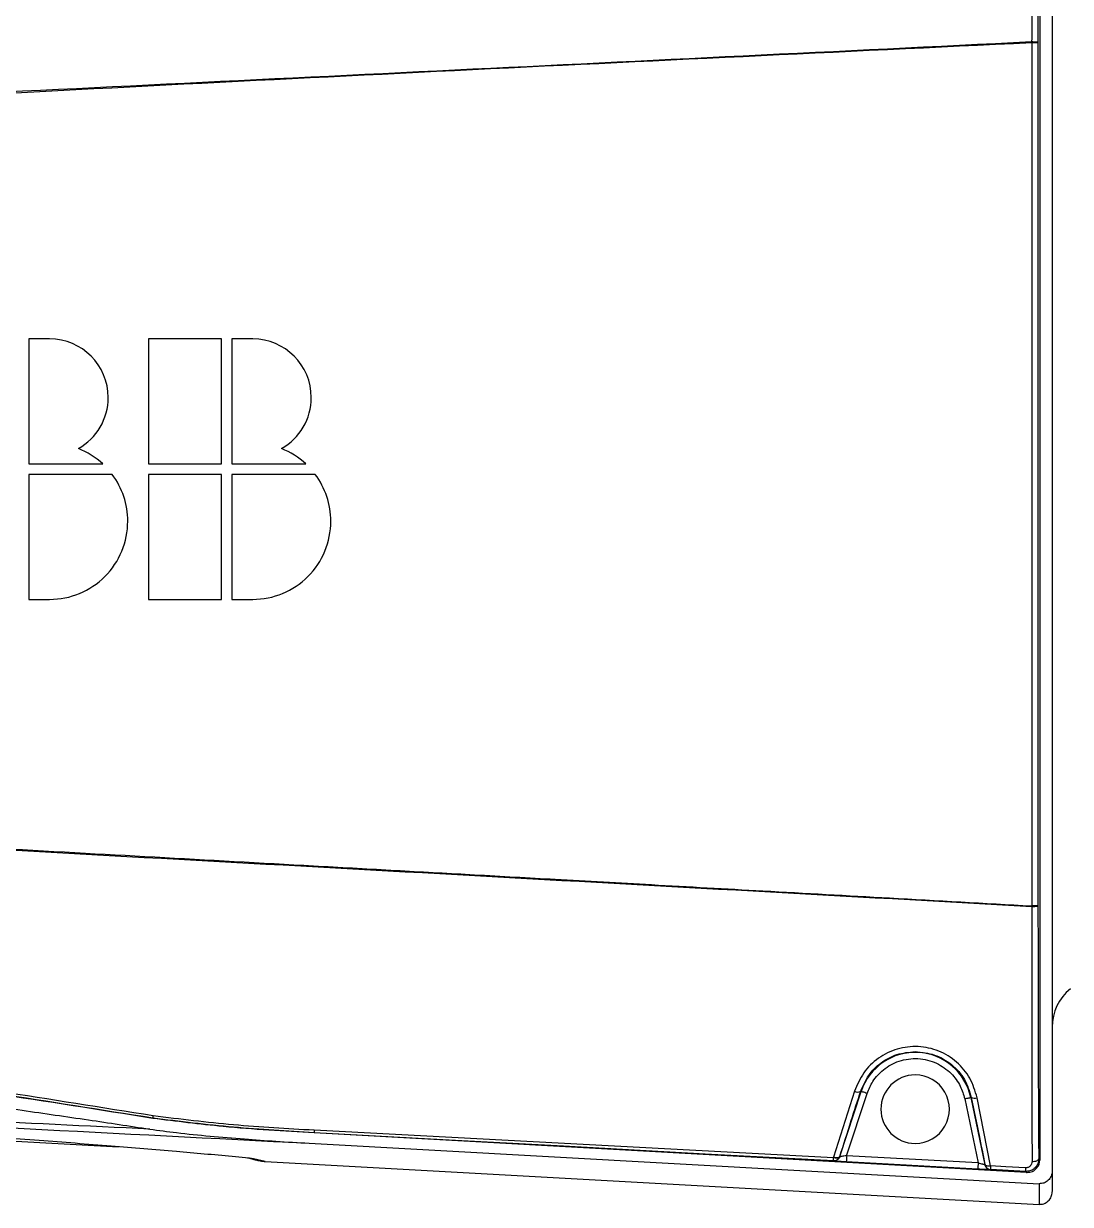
# Model space of a CAD drawing. Header units: millimetres. Extents: x 126 to 938, y 244 to 707.
# Drawn here: x 827.252 to 831.454, y 334.243 to 338.982 of the extents above; entities that cross this region are included whole.
import ezdxf

# ---------------------------------------------------------------- set-up
doc = ezdxf.new("R2010")
doc.units = ezdxf.units.MM

msp = doc.modelspace()

# ---------------------------------------------------------------- linework, layer by layer
at = {"color": 7, "linetype": 'Continuous', "lineweight": 25}
for p, q in [((831.3305, 339.9102), (831.3308, 334.4211)), ((831.3808, 339.9545), (831.3808, 334.3761)), ((831.2985, 338.9046), (831.2987, 335.4407)), ((831.3236, 338.9046), (831.2985, 338.9046)), ((831.3236, 338.9063), (831.3236, 338.9046)), ((831.3236, 338.9046), (831.3238, 335.4407)), ((827.2732, 337.7161), (827.2732, 337.2145)), ((827.3568, 337.7161), (827.2732, 337.7161)), ((828.0465, 337.7161), (827.7539, 337.7161)), ((827.7539, 337.7161), (827.7539, 337.2145)), ((828.0465, 337.2145), (828.0465, 337.7161)), ((828.0883, 337.7161), (828.0883, 337.2145)), ((828.1719, 337.7161), (828.0883, 337.7161)), ((827.2732, 337.2145), (827.5699, 337.2145)), ((827.7539, 337.2145), (828.0465, 337.2145)), ((828.0883, 337.2145), (828.385, 337.2145)), ((827.2732, 337.1727), (827.2732, 336.6711)), ((827.6076, 337.1727), (827.2732, 337.1727)), ((828.0465, 337.1727), (827.7539, 337.1727)), ((827.7539, 337.1727), (827.7539, 336.6711)), ((828.0465, 336.6711), (828.0465, 337.1727)), ((828.0883, 337.1727), (828.0883, 336.6711)), ((828.4227, 337.1727), (828.0883, 337.1727)), ((827.2732, 336.6711), (827.3568, 336.6711)), ((827.7539, 336.6711), (828.0465, 336.6711)), ((828.0883, 336.6711), (828.1719, 336.6711)), ((831.3238, 335.4407), (831.3238, 335.4398)), ((830.5872, 334.6973), (830.503, 334.4319)), ((830.5286, 334.4358), (830.6141, 334.6962)), ((830.6141, 334.6962), (830.6122, 334.6968)), ((830.5558, 334.4385), (830.6378, 334.6884)), ((831.0295, 334.6667), (831.0834, 334.4092)), ((831.0562, 334.6723), (831.054, 334.6719)), ((831.054, 334.6719), (831.1105, 334.4021)), ((831.1336, 334.3973), (831.0794, 334.6708)), ((827.7705, 334.5882), (827.7707, 334.5889)), ((826.9825, 334.5102), (827.6328, 334.4741)), ((830.5025, 334.4304), (828.4181, 334.5404)), ((828.4186, 334.5296), (828.4186, 334.5306)), ((831.278, 334.3712), (828.4186, 334.5296)), ((828.3979, 334.4884), (831.328, 334.326)), ((828.2221, 334.4152), (828.1752, 334.4254)), ((828.2221, 334.4152), (831.328, 334.243)), ((831.0821, 334.3843), (830.5544, 334.4135)), ((831.0834, 334.4092), (830.5558, 334.4385)), ((831.3268, 334.4254), (831.3308, 334.4211)), ((831.1105, 334.4021), (831.111, 334.4027)), ((831.134, 334.3829), (831.1335, 334.3823)), ((831.1335, 334.3823), (831.1335, 334.3822)), ((831.2742, 334.3752), (831.134, 334.3829)), ((831.2742, 334.3752), (831.277, 334.3752)), ((831.278, 334.3712), (831.2742, 334.3752)), ((831.277, 334.3752), (831.2808, 334.3712)), ((831.3808, 334.3761), (831.3808, 334.2942))]:
    msp.add_line(p, q, dxfattribs=at)
at = {"color": 7, "linetype": 'Continuous', "lineweight": 25, "flags": 128}
for points in [[(830.6378, 334.6884), (830.6333, 334.6899), (830.6288, 334.6914), (830.6248, 334.6927), (830.6212, 334.6939), (830.6182, 334.6949), (830.616, 334.6956), (830.6146, 334.696), (830.6141, 334.6962)], [(831.0295, 334.6667), (831.0342, 334.6677), (831.0388, 334.6687), (831.043, 334.6696), (831.0466, 334.6703), (831.0497, 334.671), (831.052, 334.6714), (831.0534, 334.6718), (831.054, 334.6719)], [(830.503, 334.4172), (829.9875, 334.4452), (829.419, 334.4761), (828.9352, 334.5025), (828.4186, 334.5306)], [(830.5286, 334.4358), (830.5275, 334.4339), (830.5255, 334.4323), (830.5229, 334.4311), (830.5197, 334.4304), (830.5159, 334.4301), (830.5118, 334.4302), (830.5074, 334.4308), (830.503, 334.4319)], [(831.3, 334.4156), (831.305, 334.4157), (831.31, 334.4162), (831.3146, 334.417), (831.3186, 334.4183), (831.322, 334.4198), (831.3246, 334.4215), (831.3262, 334.4234), (831.3268, 334.4254)], [(831.1128, 334.3972), (831.1121, 334.3988), (831.111, 334.4027)], [(831.2738, 334.3899), (831.1953, 334.394), (831.1336, 334.3973)], [(831.328, 334.326), (831.328, 334.2638), (831.328, 334.243)]]:
    msp.add_lwpolyline(points, dxfattribs=at)
at = {"color": 7, "linetype": 'Continuous', "lineweight": 25}
for centre, radius, start, end in [((827.3568, 337.481), 0.2351, 0.0005, 90.0003), ((828.1719, 337.481), 0.2351, 0.0005, 90.0003), ((827.3567, 337.481), 0.2351, 299.3869, 359.997), ((828.1718, 337.481), 0.2351, 299.3869, 359.997), ((827.3568, 336.9846), 0.3134, 47.1645, 68.4093), ((828.1719, 336.9846), 0.3134, 47.1645, 68.4093), ((827.3568, 336.9846), 0.3135, 360, 36.8688), ((828.1719, 336.9846), 0.3135, 360, 36.8688), ((827.3568, 336.9846), 0.3135, 269.9993, 0.0001), ((828.1719, 336.9846), 0.3135, 269.9993, 0.0001), ((831.3046, 335.6299), 0.1911, 268.1969, 275.7427), ((831.5807, 334.9542), 0.1999, 129.3872, 180.009), ((830.8308, 334.6251), 0.228, 11.8315, 161.8297), ((830.8308, 334.6251), 0.1375, 90.0019, 269.9981), ((830.8308, 334.6251), 0.1375, 269.9969, 90.0031), ((830.6001, 334.7208), 0.0269, 241.2739, 296.6752), ((831.0694, 334.6967), 0.0278, 241.4909, 291.1188), ((827.7221, 334.6052), 0.0512, 341.5136, 352.1128), ((828.4513, 334.5373), 0.0333, 174.5957, 191.6316), ((828.1779, 334.475), 0.0496, 248.1975, 266.9204), ((833.7155, 334.2524), 3.1651, 176.6297, 177.0822), ((834.1154, 334.2302), 3.0372, 176.6202, 177.0917), ((831.1349, 334.4072), 0.025, 191.7865, 266.7124), ((831.1349, 334.4072), 0.025, 191.8339, 266.8163), ((831.1354, 334.4078), 0.025, 223.6431, 266.8254), ((831.3286, 334.3844), 0.0551, 174.2665, 189.5557)]:
    msp.add_arc(centre, radius, start, end, dxfattribs=at)
for points, knots in [([(831.2997, 339.9156), (831.2995, 339.833), (831.2991, 339.6663), (831.2988, 339.4151), (831.2986, 339.1619), (831.2985, 338.9927), (831.2984, 338.908)], [0, 0, 0, 0, 0.246042, 0.496257, 0.74789, 1, 1, 1, 1]), ([(831.3264, 339.9059), (831.3262, 339.8728), (831.3257, 339.7987), (831.3252, 339.6756), (831.3247, 339.5357), (831.3243, 339.362), (831.3239, 339.1519), (831.3237, 338.9918), (831.3236, 338.9063)], [0, 0, 0, 0, 0.099337, 0.222437, 0.369301, 0.519393, 0.743503, 1, 1, 1, 1]), ([(827.7708, 339.8041), (827.6194, 339.7788), (827.3004, 339.7254), (826.8303, 339.654), (826.3419, 339.5836), (825.8614, 339.517), (825.3708, 339.4521), (824.8908, 339.3864), (824.4084, 339.3317), (823.9766, 339.3434), (823.599, 339.3456), (823.2765, 339.3275), (822.985, 339.2835), (822.7294, 339.2054), (822.5083, 339.1097), (822.2986, 338.9895), (822.104, 338.8463), (821.9265, 338.6822), (821.7687, 338.4996), (821.6323, 338.3008), (821.5191, 338.088), (821.43, 337.8637), (821.3666, 337.6307), (821.3295, 337.3919), (821.3194, 337.1507), (821.3358, 336.9101), (821.3788, 336.6729), (821.4475, 336.4416), (821.5417, 336.2191), (821.6595, 336.0081), (821.7999, 335.8117), (821.9605, 335.6321), (822.14, 335.4715), (822.3365, 335.3314), (822.5483, 335.2141), (822.7714, 335.1212), (823.0122, 335.0514), (823.2673, 335.014), (823.4632, 334.9991), (823.5895, 334.993), (823.6476, 334.9907), (823.7072, 334.989), (823.7683, 334.9877), (823.8308, 334.9869), (823.8948, 334.9867), (823.9399, 334.9868), (824.0176, 334.9874), (824.1239, 334.9886), (824.2793, 334.9845), (824.4309, 334.9764), (824.5825, 334.9643), (824.7275, 334.9494), (824.8668, 334.9315), (824.9907, 334.9156), (825.1125, 334.9), (825.2393, 334.8839), (825.3879, 334.865), (825.5194, 334.8483), (825.6234, 334.8351), (825.6898, 334.8266), (825.7467, 334.8194), (825.7941, 334.8133), (825.832, 334.8085), (825.9578, 334.7925), (826.164, 334.7661), (826.4429, 334.7298), (826.7052, 334.6952), (826.9696, 334.6595), (827.2402, 334.6218), (827.506, 334.5835), (827.6766, 334.5577), (827.7587, 334.5452)], [0, 0, 0, 0, 0.029869, 0.06295, 0.09255, 0.125894, 0.157367, 0.188841, 0.220243, 0.251658, 0.272777, 0.293748, 0.314461, 0.329981, 0.345629, 0.361265, 0.376906, 0.392557, 0.408209, 0.423785, 0.439382, 0.455018, 0.470656, 0.486289, 0.501957, 0.51754, 0.53313, 0.548764, 0.564411, 0.580064, 0.595707, 0.611287, 0.626864, 0.642495, 0.65815, 0.673889, 0.689427, 0.706811, 0.723967, 0.727648, 0.731422, 0.73529, 0.739252, 0.743308, 0.747458, 0.751703, 0.752096, 0.762568, 0.7724, 0.782337, 0.792125, 0.801994, 0.810704, 0.819454, 0.826304, 0.8346, 0.844341, 0.855442, 0.860404, 0.864745, 0.868467, 0.871567, 0.874048, 0.875909, 0.896248, 0.914495, 0.930652, 0.947747, 0.966412, 0.98383, 1, 1, 1, 1]), ([(827.7705, 334.5882), (827.5573, 334.6221), (827.1309, 334.6897), (826.4898, 334.7807), (825.8484, 334.8693), (825.2061, 334.9508), (824.5629, 335.05), (824.021, 335.047), (823.5899, 335.0537), (823.2713, 335.076), (822.9582, 335.1261), (822.6592, 335.2266), (822.3791, 335.3691), (822.1055, 335.5637), (821.8525, 335.8155), (821.6349, 336.1249), (821.4763, 336.4679), (821.3803, 336.8339), (821.3513, 337.2104), (821.3902, 337.5868), (821.4957, 337.9493), (821.6649, 338.2877), (821.891, 338.5901), (822.1528, 338.8335), (822.432, 339.0188), (822.7175, 339.1517), (823.0191, 339.2413), (823.332, 339.2809), (823.6472, 339.2977), (824.0425, 339.2951), (824.5174, 339.2833), (825.0644, 339.3599), (825.6092, 339.4316), (826.1531, 339.5072), (826.6965, 339.5861), (827.2395, 339.6694), (827.6006, 339.7312), (827.7811, 339.7621)], [0, 0, 0, 0, 0.042375, 0.084737, 0.127086, 0.169425, 0.211887, 0.254538, 0.275563, 0.296512, 0.317184, 0.337604, 0.358158, 0.378642, 0.40326, 0.427843, 0.452494, 0.477036, 0.501708, 0.52622, 0.550901, 0.575404, 0.600085, 0.624603, 0.645193, 0.665611, 0.68619, 0.70667, 0.72735, 0.748108, 0.784272, 0.820359, 0.856269, 0.892185, 0.92811, 0.964051, 1, 1, 1, 1]), ([(821.7828, 338.4378), (821.8409, 338.5096), (821.9569, 338.653), (822.1648, 338.8361), (822.3927, 338.9925), (822.6375, 339.1159), (822.8922, 339.206), (823.1943, 339.2682), (823.5429, 339.2931), (823.9341, 339.298), (824.3241, 339.2806), (824.9271, 339.3279), (825.7363, 339.4513), (826.7613, 339.5897), (827.4413, 339.7042), (827.7812, 339.7614)], [0, 0, 0, 0, 0.04389, 0.087726, 0.131378, 0.175257, 0.217887, 0.259665, 0.321744, 0.383991, 0.446007, 0.507425, 0.671599, 0.835844, 1, 1, 1, 1]), ([(831.2984, 338.908), (829.7551, 338.8325), (828.1015, 338.7516), (826.3377, 338.6658), (826.007, 338.6497), (825.6763, 338.6337), (825.3456, 338.6174), (825.0148, 338.6025), (824.685, 338.5827), (824.3865, 338.5806), (824.1249, 338.6309), (823.9098, 338.7197), (823.6869, 338.7892), (823.455, 338.8241), (823.2017, 338.8257), (822.9311, 338.7837), (822.655, 338.6871), (822.397, 338.5454), (822.2516, 338.4154), (822.1788, 338.3502)], [0, 0, 0, 0, 0.499397, 0.535067, 0.570737, 0.606407, 0.642076, 0.677745, 0.713416, 0.748936, 0.773882, 0.798848, 0.824034, 0.849154, 0.874344, 0.905632, 0.937131, 0.968506, 1, 1, 1, 1]), ([(831.2985, 338.9046), (829.7537, 338.8306), (827.5601, 338.7256), (825.2678, 338.5968), (824.4128, 338.5648), (824.1066, 338.6183), (823.8243, 338.7411), (823.5228, 338.8046), (823.2221, 338.8116), (822.9301, 338.7642), (822.6577, 338.6668), (822.4035, 338.5252), (822.2606, 338.3958), (822.189, 338.3311)], [0, 0, 0, 0, 0.50027, 0.710374, 0.743408, 0.776628, 0.809816, 0.842676, 0.875613, 0.906614, 0.937798, 0.968854, 1, 1, 1, 1]), ([(831.3236, 338.9063), (831.3228, 338.9065), (831.3198, 338.9075), (831.3139, 338.9075), (831.3064, 338.908), (831.3011, 338.908), (831.2984, 338.908)], [0, 0, 0, 0, 0.098222, 0.37635, 0.681915, 1, 1, 1, 1]), ([(831.2985, 338.9046), (831.2985, 338.9052), (831.2985, 338.9064), (831.2984, 338.9075), (831.2984, 338.908)], [0, 0, 0, 0, 0.560303, 1, 1, 1, 1]), ([(827.7707, 334.5889), (827.5629, 334.622), (827.1474, 334.6882), (826.5226, 334.7773), (825.8974, 334.8641), (825.2718, 334.9436), (824.6477, 335.04), (824.0151, 335.0543), (823.5004, 335.0556), (823.1043, 335.1001), (822.8315, 335.1661), (822.5701, 335.2699), (822.3243, 335.4074), (822.099, 335.5757), (821.8982, 335.773), (821.7247, 335.9944), (821.5824, 336.2371), (821.4732, 336.4967), (821.3993, 336.768), (821.3625, 337.0471), (821.3627, 337.3286), (821.4011, 337.6073), (821.4771, 337.8783), (821.5861, 338.138), (821.687, 338.296), (821.7373, 338.3748)], [0, 0, 0, 0, 0.070859, 0.141714, 0.212571, 0.283434, 0.354221, 0.424943, 0.496282, 0.527473, 0.558963, 0.59053, 0.621913, 0.653558, 0.684974, 0.716457, 0.748048, 0.779424, 0.811059, 0.84249, 0.873969, 0.90557, 0.936936, 0.968566, 1, 1, 1, 1]), ([(827.7728, 334.5982), (827.5659, 334.6313), (827.1523, 334.6976), (826.5302, 334.7869), (825.9079, 334.8738), (825.2849, 334.9534), (824.6635, 335.0497), (824.0336, 335.0668), (823.5215, 335.0643), (823.128, 335.1062), (822.8568, 335.1683), (822.5967, 335.2682), (822.3516, 335.4015), (822.1262, 335.5653), (821.9248, 335.7581), (821.7499, 335.9752), (821.6054, 336.2134), (821.4934, 336.469), (821.4159, 336.7367), (821.3748, 337.0125), (821.3704, 337.2914), (821.4033, 337.5682), (821.4737, 337.838), (821.5767, 338.0974), (821.6736, 338.2559), (821.722, 338.3351)], [0, 0, 0, 0, 0.071044, 0.142072, 0.213095, 0.284119, 0.355112, 0.426041, 0.497495, 0.528658, 0.56003, 0.591545, 0.622841, 0.654391, 0.685746, 0.717118, 0.748653, 0.77995, 0.811482, 0.84287, 0.874236, 0.90579, 0.937086, 0.968598, 1, 1, 1, 1]), ([(822.4947, 335.7871), (822.575, 335.7445), (822.7348, 335.6597), (822.9973, 335.5855), (823.2663, 335.552), (823.5342, 335.5653), (823.7951, 335.6175), (824.0348, 335.7226), (824.288, 335.79), (824.5508, 335.8144), (824.8161, 335.794), (825.084, 335.781), (825.7547, 335.7439), (827.8262, 335.6314), (829.8083, 335.5216), (831.2986, 335.439)], [0, 0, 0, 0, 0.030591, 0.060931, 0.091469, 0.121763, 0.15112, 0.180718, 0.209853, 0.2392, 0.269325, 0.299559, 0.329793, 0.49608, 1, 1, 1, 1]), ([(822.4991, 335.8041), (822.578, 335.7614), (822.7358, 335.676), (822.9957, 335.6004), (823.2628, 335.5656), (823.5098, 335.5757), (823.7308, 335.6161), (823.9234, 335.6805), (824.1326, 335.7644), (824.3277, 335.8012), (824.4737, 335.813), (824.5353, 335.8144), (824.5619, 335.8145), (824.5756, 335.8144), (824.5852, 335.8144), (824.5939, 335.8141), (824.6078, 335.8134), (824.6578, 335.8108), (824.7633, 335.8051), (824.9409, 335.7954), (825.1579, 335.7833), (825.4041, 335.7697), (825.6697, 335.7549), (825.8916, 335.7426), (826.0582, 335.7333), (826.1581, 335.7277), (826.2614, 335.7219), (826.3679, 335.716), (826.4776, 335.7099), (826.5907, 335.7035), (826.7071, 335.697), (827.0106, 335.6801), (827.4876, 335.6534), (827.9782, 335.6261), (828.2968, 335.6083), (828.4548, 335.5996), (828.6103, 335.5909), (828.7632, 335.5824), (828.9135, 335.5741), (829.121, 335.5626), (829.4068, 335.5467), (829.7926, 335.5251), (830.2399, 335.5001), (830.7488, 335.4716), (831.1085, 335.4514), (831.2987, 335.4407)], [0, 0, 0, 0, 0.030222, 0.060476, 0.090782, 0.120869, 0.143555, 0.16643, 0.189347, 0.219578, 0.232957, 0.23884, 0.240381, 0.241923, 0.243466, 0.243635, 0.244859, 0.248167, 0.260531, 0.280557, 0.308246, 0.333916, 0.36386, 0.398075, 0.408971, 0.420238, 0.431876, 0.443885, 0.456265, 0.469015, 0.482137, 0.495629, 0.571676, 0.643495, 0.661607, 0.679428, 0.696958, 0.7142, 0.73115, 0.747811, 0.784364, 0.827859, 0.878297, 0.935677, 1, 1, 1, 1]), ([(831.2986, 335.439), (831.2986, 335.4393), (831.2987, 335.4399), (831.2987, 335.4404), (831.2987, 335.4407)], [0, 0, 0, 0, 0.560298, 1, 1, 1, 1]), ([(831.2986, 335.439), (831.2986, 335.3526), (831.2986, 335.1797), (831.2987, 334.9214), (831.299, 334.6667), (831.2997, 334.4984), (831.3, 334.4156)], [0, 0, 0, 0, 0.253279, 0.506627, 0.75732, 1, 1, 1, 1]), ([(831.3238, 335.4407), (831.323, 335.4407), (831.3199, 335.4407), (831.3142, 335.4407), (831.3066, 335.4407), (831.3014, 335.4407), (831.2987, 335.4407)], [0, 0, 0, 0, 0.0945818, 0.3726236, 0.6801331, 1, 1, 1, 1]), ([(831.3238, 335.4398), (831.3238, 335.3747), (831.3239, 335.244), (831.3241, 335.0506), (831.3246, 334.8489), (831.3253, 334.6415), (831.3263, 334.4967), (831.3268, 334.4254)], [0, 0, 0, 0, 0.192625, 0.386479, 0.571907, 0.789081, 1, 1, 1, 1]), ([(831.0794, 334.6708), (831.0714, 334.6977), (831.0552, 334.7516), (830.9996, 334.8174), (830.927, 334.8625), (830.843, 334.8809), (830.7578, 334.8707), (830.6814, 334.8332), (830.6198, 334.774), (830.5981, 334.7228), (830.5872, 334.6973)], [0, 0, 0, 0, 0.1245819, 0.249895, 0.3756662, 0.5015592, 0.62733, 0.7526931, 0.8770882, 1, 1, 1, 1]), ([(830.6122, 334.6968), (830.6216, 334.719), (830.6403, 334.763), (830.6925, 334.8139), (830.7572, 334.8491), (830.806, 334.8537), (830.8308, 334.8561)], [0, 0, 0, 0, 0.248156, 0.494073, 0.743381, 1, 1, 1, 1]), ([(830.8308, 334.8561), (830.8574, 334.8534), (830.9104, 334.8481), (830.9797, 334.8067), (831.0331, 334.7472), (831.0485, 334.6972), (831.0562, 334.6723)], [0, 0, 0, 0, 0.2531893, 0.5045631, 0.7531394, 1, 1, 1, 1]), ([(830.6378, 334.6884), (830.6447, 334.705), (830.6598, 334.7411), (830.7036, 334.7879), (830.7662, 334.8225), (830.8423, 334.8328), (830.9167, 334.8142), (830.9752, 334.7729), (831.0135, 334.7215), (831.0245, 334.684), (831.0295, 334.6667)], [0, 0, 0, 0, 0.101243, 0.220388, 0.355396, 0.499994, 0.644608, 0.779609, 0.898751, 1, 1, 1, 1]), ([(827.7587, 334.5452), (827.2519, 334.5695), (826.2383, 334.6182), (824.7182, 334.696), (823.7045, 334.7428), (823.1977, 334.7663)], [0, 0, 0, 0, 0.33334, 0.666662, 1, 1, 1, 1]), ([(823.199, 334.7571), (823.6843, 334.7318), (824.6548, 334.6813), (826.3877, 334.592), (827.6354, 334.5277), (828.3979, 334.4884)], [0, 0, 0, 0, 0.2800243, 0.5600038, 1, 1, 1, 1]), ([(830.5286, 334.4358), (830.5439, 334.4837), (830.5716, 334.5707), (830.5996, 334.6577), (830.6122, 334.6968)], [0, 0, 0, 0, 0.550332, 1, 1, 1, 1]), ([(831.0562, 334.6723), (831.0666, 334.6214), (831.085, 334.5315), (831.1031, 334.4416), (831.111, 334.4027)], [0, 0, 0, 0, 0.566971, 1, 1, 1, 1]), ([(828.0893, 334.4352), (828.0146, 334.4418), (827.8529, 334.4561), (827.5948, 334.4774), (827.3096, 334.5), (827.0051, 334.5228), (826.6872, 334.5453), (826.3598, 334.5671), (826.0264, 334.5879), (825.8028, 334.6006), (825.6904, 334.6069)], [0, 0, 0, 0, 0.093484, 0.202489, 0.323041, 0.450291, 0.583379, 0.720613, 0.859515, 1, 1, 1, 1]), ([(828.4186, 334.5296), (828.2968, 334.5367), (828.0801, 334.5493), (827.8648, 334.5764), (827.7705, 334.5882)], [0, 0, 0, 0, 0.5621126, 1, 1, 1, 1]), ([(828.4186, 334.5306), (828.3105, 334.5368), (828.0939, 334.5492), (827.8786, 334.5757), (827.7707, 334.5889)], [0, 0, 0, 0, 0.498923, 1, 1, 1, 1]), ([(828.4181, 334.5404), (828.3102, 334.5465), (828.0945, 334.5585), (827.8801, 334.5849), (827.7728, 334.5982)], [0, 0, 0, 0, 0.49986, 1, 1, 1, 1]), ([(827.7587, 334.5452), (827.7945, 334.5403), (827.8749, 334.5291), (828.0017, 334.5167), (828.1347, 334.5055), (828.2672, 334.496), (828.3537, 334.491), (828.3979, 334.4884)], [0, 0, 0, 0, 0.1688912, 0.3792494, 0.5952544, 0.7928698, 1, 1, 1, 1]), ([(828.1752, 334.4254), (828.1643, 334.4271), (828.1358, 334.4313), (828.107, 334.4337), (828.0893, 334.4352)], [0, 0, 0, 0, 0.381558, 1, 1, 1, 1]), ([(828.1595, 334.4289), (828.165, 334.4271), (828.1745, 334.424), (828.187, 334.4208), (828.1974, 334.4187), (828.2087, 334.4164), (828.2172, 334.4156), (828.2222, 334.4152)], [0, 0, 0, 0, 0.269559, 0.465268, 0.601955, 0.767301, 1, 1, 1, 1]), ([(830.5282, 334.4343), (830.5277, 334.4336), (830.5269, 334.4321), (830.5237, 334.4301), (830.5185, 334.4286), (830.5109, 334.4286), (830.5055, 334.4298), (830.5025, 334.4304)], [0, 0, 0, 0, 0.08942, 0.186967, 0.394288, 0.673513, 1, 1, 1, 1]), ([(830.503, 334.4319), (830.5029, 334.4316), (830.5027, 334.4311), (830.5026, 334.4306), (830.5025, 334.4304)], [0, 0, 0, 0, 0.559019, 1, 1, 1, 1]), ([(830.503, 334.4172), (830.5029, 334.4176), (830.5024, 334.4191), (830.5025, 334.4235), (830.5025, 334.4275), (830.5025, 334.4304)], [0, 0, 0, 0, 0.094445, 0.349267, 1, 1, 1, 1]), ([(830.5282, 334.4343), (830.5269, 334.4316), (830.5244, 334.426), (830.5176, 334.4204), (830.5102, 334.4174), (830.5054, 334.4172), (830.503, 334.4172)], [0, 0, 0, 0, 0.273379, 0.561788, 0.786525, 1, 1, 1, 1]), ([(830.5544, 334.4135), (830.5474, 334.4139), (830.5344, 334.4146), (830.5183, 334.4158), (830.5081, 334.4164), (830.5041, 334.417), (830.503, 334.4172)], [0, 0, 0, 0, 0.4071378, 0.7628067, 0.9378436, 1, 1, 1, 1]), ([(830.5558, 334.4385), (830.5519, 334.4378), (830.5454, 334.4367), (830.5378, 334.4355), (830.5332, 334.4348), (830.5307, 334.4345), (830.5291, 334.4343), (830.5284, 334.4343), (830.5282, 334.4343)], [0, 0, 0, 0, 0.425866, 0.701026, 0.828915, 0.921703, 0.97864, 1, 1, 1, 1]), ([(830.5282, 334.4343), (830.5282, 334.4346), (830.5284, 334.4351), (830.5285, 334.4356), (830.5286, 334.4358)], [0, 0, 0, 0, 0.559594, 1, 1, 1, 1]), ([(831.3, 334.4156), (831.2996, 334.4122), (831.2989, 334.4055), (831.2941, 334.3983), (831.2888, 334.3939), (831.2842, 334.3915), (831.2791, 334.39), (831.2755, 334.3899), (831.2738, 334.3899)], [0, 0, 0, 0, 0.243146, 0.487962, 0.613255, 0.740328, 0.869278, 1, 1, 1, 1]), ([(831.3268, 334.4254), (831.3261, 334.4189), (831.3246, 334.4059), (831.315, 334.3917), (831.3047, 334.3832), (831.293, 334.3769), (831.2833, 334.3759), (831.277, 334.3752)], [0, 0, 0, 0, 0.247795, 0.49613, 0.630834, 0.759922, 1, 1, 1, 1]), ([(831.2808, 334.3712), (831.2879, 334.372), (831.3026, 334.3739), (831.3194, 334.3874), (831.3292, 334.4042), (831.3303, 334.4157), (831.3308, 334.4211)], [0, 0, 0, 0, 0.270307, 0.562419, 0.789702, 1, 1, 1, 1]), ([(831.1335, 334.3822), (831.1316, 334.3822), (831.125, 334.3821), (831.1133, 334.3827), (831.098, 334.3834), (831.0875, 334.384), (831.0821, 334.3843)], [0, 0, 0, 0, 0.108229, 0.385338, 0.68508, 1, 1, 1, 1]), ([(831.1104, 334.4021), (831.1102, 334.4021), (831.1094, 334.4022), (831.1077, 334.4026), (831.1051, 334.4032), (831.1007, 334.4043), (831.0934, 334.4064), (831.0872, 334.4082), (831.0834, 334.4092)], [0, 0, 0, 0, 0.026594, 0.087202, 0.18198, 0.310613, 0.582165, 1, 1, 1, 1]), ([(831.1105, 334.4021), (831.1105, 334.4021), (831.1104, 334.4021), (831.1104, 334.4021), (831.1104, 334.4021)], [0, 0, 0, 0, 0.5392579, 1, 1, 1, 1]), ([(831.1336, 334.3973), (831.1309, 334.397), (831.1258, 334.3965), (831.1189, 334.3973), (831.1132, 334.3989), (831.1116, 334.4016), (831.111, 334.4027)], [0, 0, 0, 0, 0.326829, 0.624921, 0.849987, 1, 1, 1, 1]), ([(831.1122, 334.403), (831.1124, 334.4011), (831.1129, 334.3972), (831.1154, 334.3925), (831.1179, 334.3903), (831.1188, 334.3894)], [0, 0, 0, 0, 0.3667, 0.75346, 1, 1, 1, 1]), ([(831.1336, 334.3973), (831.1335, 334.3951), (831.1334, 334.3914), (831.1336, 334.3869), (831.1336, 334.3841), (831.1339, 334.3831), (831.134, 334.3829)], [0, 0, 0, 0, 0.438147, 0.777762, 0.939018, 1, 1, 1, 1]), ([(831.278, 334.3712), (831.2785, 334.3712), (831.2795, 334.3712), (831.2804, 334.3712), (831.2808, 334.3712)], [0, 0, 0, 0, 0.560518, 1, 1, 1, 1]), ([(831.3808, 334.3761), (831.3806, 334.3727), (831.3802, 334.3659), (831.377, 334.3561), (831.3721, 334.3472), (831.3653, 334.3393), (831.357, 334.333), (831.3447, 334.327), (831.3346, 334.3264), (831.328, 334.326)], [0, 0, 0, 0, 0.1252613, 0.2503807, 0.3755895, 0.5003915, 0.6304248, 0.7600866, 1, 1, 1, 1]), ([(831.328, 334.243), (831.3345, 334.2434), (831.3481, 334.2442), (831.3661, 334.2556), (831.3785, 334.2729), (831.38, 334.2865), (831.3808, 334.293)], [0, 0, 0, 0, 0.239309, 0.499869, 0.760476, 1, 1, 1, 1])]:
    msp.add_open_spline(points, degree=3, knots=knots, dxfattribs=at)

doc.saveas('drawing.dxf')
